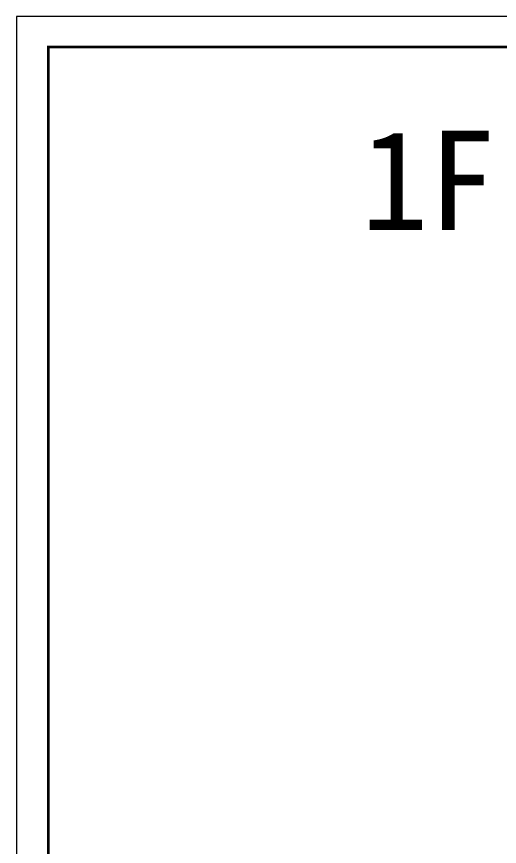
# Model space of a CAD drawing. Header units: millimetres. Extents: x -63086 to 83971, y -129912 to 13382.
# Drawn here: x 11629 to 16576, y -19046 to -10550 of the extents above; entities that cross this region are included whole.
import ezdxf

# ---------------------------------------------------------------- set-up
doc = ezdxf.new("R2010")
doc.units = ezdxf.units.MM
doc.layers.add('01用紙枠', color=7, linetype='Continuous', lineweight=5)
doc.layers.add('文字', color=7, linetype='Continuous')
doc.styles.add('小岩', font='MS Mincho.ttf', dxfattribs={"height": 150})

msp = doc.modelspace()

# ---------------------------------------------------------------- linework, layer by layer
at = {"layer": '01用紙枠'}
msp.add_lwpolyline([(11629.2572, -10550.1355), (11629.2572, -27047.7465), (34959.2122, -27047.7465), (34959.2122, -10550.1355)], close=True, dxfattribs=at)
msp.add_lwpolyline([(11629.2572, -10550.1355), (11629.2572, -27047.7465), (34959.2122, -27047.7465), (34959.2122, -10550.1355)], close=True, dxfattribs=at)
at = {"layer": '01用紙枠', "const_width": 27.7738}
msp.add_lwpolyline([(11953.3987, -26735.199), (34635.0707, -26735.199), (34635.0707, -10862.683), (11953.3987, -10862.683)], close=True, dxfattribs=at)
msp.add_lwpolyline([(11953.3987, -26735.199), (34635.0707, -26735.199), (34635.0707, -10862.683), (11953.3987, -10862.683)], close=True, dxfattribs=at)
msp.add_lwpolyline([(11953.3987, -26735.199), (34635.0707, -26735.199), (34635.0707, -10862.683), (11953.3987, -10862.683)], close=True, dxfattribs=at)
at = {"layer": '01用紙枠', "lineweight": 5, "const_width": 27.7738}
msp.add_lwpolyline([(11953.3987, -26735.199), (34635.0707, -26735.199), (34635.0707, -10862.683), (11953.3987, -10862.683)], close=True, dxfattribs=at)
msp.add_lwpolyline([(11953.3987, -26735.199), (34635.0707, -26735.199), (34635.0707, -10862.683), (11953.3987, -10862.683)], close=True, dxfattribs=at)

# ---------------------------------------------------------------- texts
at = {"layer": '文字', "ltscale": 10, "insert": (15156.2941, -11717.3153), "char_height": 1016.51995, "attachment_point": 1, "style": '小岩'}
msp.add_mtext_dynamic_manual_height_columns('1F', width=12486.983896, gutter_width=5082.5998, heights=[0], dxfattribs=at)

doc.saveas('drawing.dxf')
